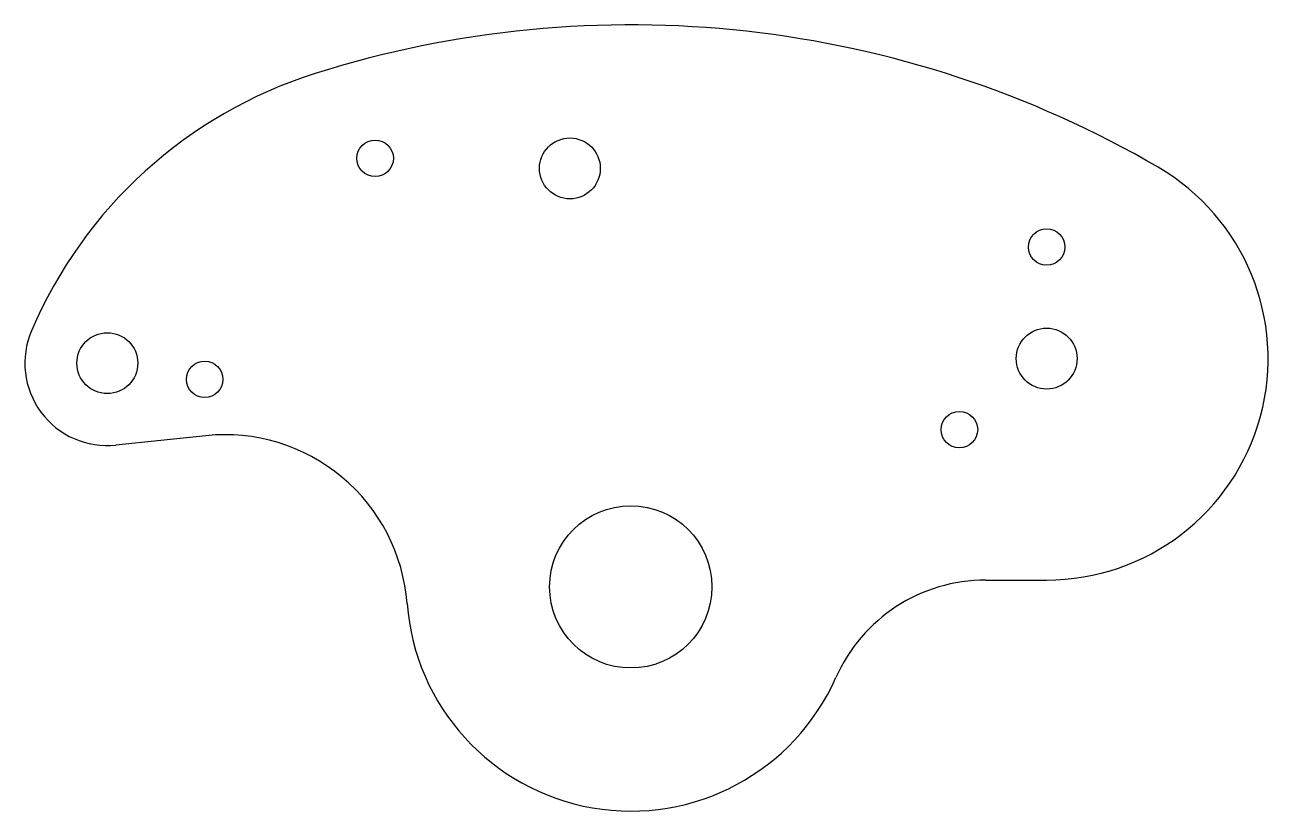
# Model space of a CAD drawing. Header units: millimetres. Extents: x -60 to 63, y -22 to 55.
import ezdxf

# ---------------------------------------------------------------- set-up
doc = ezdxf.new("R2010")
doc.units = ezdxf.units.MM

msp = doc.modelspace()

# ---------------------------------------------------------------- linework, layer by layer
at = {"color": 7, "linetype": 'Continuous', "lineweight": 25}
for p, q in [((-41.89, 14.9), (-50.75, 13.97)), ((35, 0.67), (41, 0.67))]:
    msp.add_line(p, q, dxfattribs=at)
for centre, radius in [((-6, 41.25), 3), ((-25.2, 42.25), 1.8), ((41, 33.5), 1.8), ((-51.6, 22.05), 3), ((41, 22.5), 3), ((-42, 20.45), 1.8), ((32.4, 15.5), 1.8), ((0, 0), 8)]:
    msp.add_circle(centre, radius, dxfattribs=at)
for centre, radius, start, end in [((0, -47.91), 103.31, 59.7866, 107.5284), ((-17.5, 7.5), 45.2, 107.5284, 156.8927), ((41, 22.5), 21.83, 270, 59.7866), ((-51.6, 22.05), 8.13, 156.8927, 276.0249), ((-40, -3), 18, 4.2892, 96.0249), ((35, -15.5), 16.17, 90, 156.1135), ((0, 0), 22.11, 184.2892, 336.1135)]:
    msp.add_arc(centre, radius, start, end, dxfattribs=at)

doc.saveas('drawing.dxf')
